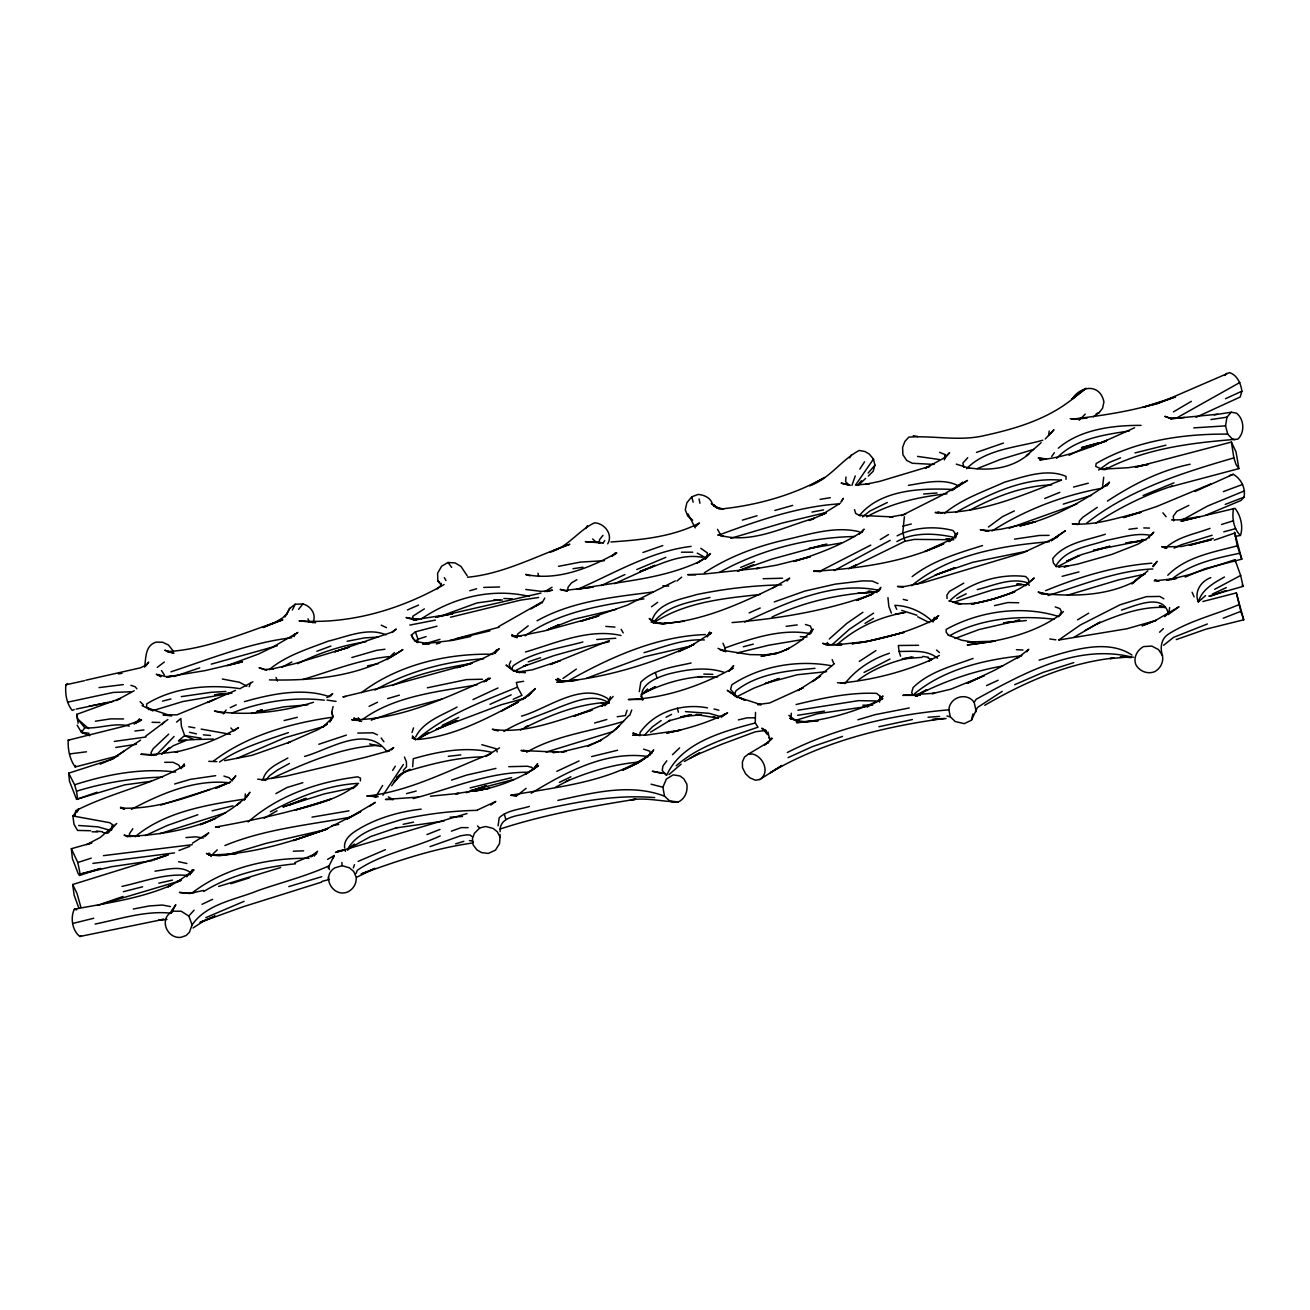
<?xml version="1.0" encoding="UTF-8"?>
<svg xmlns="http://www.w3.org/2000/svg" width="1310" height="1310" viewBox="0 0 1310 1310"><rect width="100%" height="100%" fill="white"/><g stroke="black" fill="none" stroke-linecap="round" stroke-linejoin="round"><path stroke-width="1.5" d="M639.28 691.631L640.819 682.166C653.805 669.181 673.88 666.872 691.123 662.991M437.032 626.164L415.401 631.813L411.34 635.072L412.83 638.461L417.71 642.408M725.052 651.25L725.085 647.942L722.94 643.21M1065.98 479.345L1066.078 476.431C1046.887 468.014 1024.06 476.758 1004.819 482.064C984.269 491.414 961.687 498.913 944.281 513.52M360.381 780.924L360.463 778.156L357.777 776.83C318.133 781.775 278.572 795.252 248.147 821.927M332.773 716.537L331.79 712.067L333.084 706.581M441.159 583.277L441.077 585.324L437.18 588.976M134.209 690.73L115.968 700.588L120.422 698.476L76.782 714.359L78.125 723.267M140.596 740.117L111.17 759.489L68.677 773.178L69.495 781.317L76.569 799.346L124.712 784.854L151.272 781.268M245.33 793.909L245.019 799.034C207.275 804.766 165.093 811.611 135.176 836.713M1231.4 442.059L1233.873 457.878L1236.034 464.526L1238.916 468.62L1236.018 451.868L1231.4 442.059L1135.328 467.228M499.994 836.959L499.552 843.591L495.508 850.108L488.286 853.449L481.54 852.597L476.873 849.862L473.123 844.852L472.435 838.564L474.417 833.307L479.771 827.936L485.748 826.495L493.068 828.428L497.227 831.654L499.994 836.959L499.994 834.437M172.838 653.395L173.018 650.775L168.433 644.995L162.604 642.227L156.185 642.129C144.87 645.453 146.18 657.947 144.542 667.183M498.078 825.824L499.208 817.751C507.117 810.268 519.366 809.531 529.404 806.42M500.125 831.752C498.897 815.246 520.299 816.228 531.139 812.134C571.537 802.965 613.064 794.057 654.673 797.61M1205.593 515.288L1241.061 500.453L1243.96 497.178C1245.957 488.27 1241.045 478.674 1233.218 474.285L1229.451 475.546M845.998 477.036L845.589 481.654L849.289 485.29L841.085 483.095L850.305 485.175M67.596 683.591L65.893 684.77C65.025 693.563 66.499 703.437 72.197 710.429L74.244 709.512M879.534 702.144L880.107 696.183L876.554 693.367C849.764 692.188 822.156 698.132 796.054 704.551M75.21 815.393L75.685 810.775C110.548 792.73 150.535 785.41 184.661 765.466L181.206 767.938L184.382 763.959L180.993 768.675L178.717 765.04L173.149 762.305L164.683 762.305M944.576 458.533L944.985 454.521L939.647 452.376M944.428 459.908L944.985 454.521M811.398 632.976L811.774 629.57L810.333 625.983L805.453 624.493M851.926 485.437L855.25 475.939M897.088 535.856C913.594 527.16 935.078 525.801 952.96 530.517L955.416 533.76L954.924 537.886L957.643 532.81L954.581 537.116L948.964 541.636L953.533 538.344L924.893 551.477L943.839 543.716C903.13 562.629 858.05 568.573 813.69 571.307L820.584 571.504L814.1 570.849M880.107 696.183L879.583 700.359L883.005 695.97L877.176 701.57M1048.639 435.591L1049.195 431.039M88.327 844.082L91.864 842.919L71.346 848.716L72.427 858.721L78.24 873.77L79.566 875.457L100.624 868.481L80.172 874.097L79.566 875.457M676.173 765.842C699.262 745.374 729.506 737.104 757.982 727.181L755.264 722.989L755.51 712.394M138.172 722.137L141.529 719.878L123.991 726.28L68.218 740.199C67.76 749.369 69.725 759.489 75.21 766.972L118.342 755.755M598.998 543.306L599.587 539.589L602.993 535.348M1234.757 439.734L1232.071 438.784L1227.748 434.134L1225.538 425.865L1226.979 417.169L1231.253 412.241L1236.444 413.158C1244.205 419.036 1245.09 432.578 1237.803 439.177C1192.264 442.714 1145.824 448.2 1104.739 469.766M950.028 539.72L914.364 539.392L904.915 541.276L902.819 532.433L904.375 516.762M666.626 775.356C681.724 742.344 722.678 731.619 755.264 722.989M567.394 591.006L568.163 587.011L571.553 582.852L576.891 579.724M1241.782 559.157L1237.262 545.828L1234.577 532.237L1241.782 559.157L1204.971 568.704L1185.19 577.071M223.486 713.917L226.073 709.987M328.089 867.908L334.197 855.496L327.582 859.376M1149.23 537.935L1149.787 535.217C1135.59 532.646 1120.771 537.755 1106.786 540.26C1089.511 546.139 1066.864 548.399 1056.351 565.085M1103.708 477.266L1102.381 488.204C1063.72 495.082 1025.108 509.737 992.03 531.008M1078.687 524.475L1079.456 520.872L1082.912 517.188L1097.272 507.347M417.251 642.604L417.972 639.215L415.401 631.813M111.497 830.196L112.676 824.76L109.712 822.696L72.885 815.966L73.999 824.268L77.552 830.425L90.619 830.72M75.21 766.972L75.538 765.515M946.901 716.013L950.34 716.832L955.187 721.515L964.242 723.644L971.48 720.205L972.904 713.934M412.666 766.776L413.256 758.736C438.441 751.465 465.41 746.258 491.397 752.251M112.676 824.76L111.792 828.329L107.895 832.98L116.721 823.466L100.149 837.516L86.558 844.655M1233.529 508.46C1231.842 517.499 1233.512 529.011 1240.455 535.43C1243.468 526.636 1240.668 515.649 1235.084 508.362L1180.949 521.265L1199.894 516.615L1179.36 519.857L1171.435 519.906M1198.355 602.06C1201.614 589.631 1214.043 582.819 1224.457 577.022M721.581 508.935C757.196 505.218 793.418 495.147 824.727 477.462L809.645 485.764C829.443 479.067 841.56 459.646 859.196 450.476L864.928 451.508L869.234 454.046L873.475 459.073L874.933 465.181L873.164 471.289L868.317 476.054M971.48 720.205L977.391 707.547L1002.215 691.369M1070.204 418.741L1077.377 418.987L1071.695 419.233C1106.77 415.057 1142.484 409.768 1175.528 396.865L1142.909 407.295L1157.811 403.627L1229.517 372.63C1237.295 375.118 1240.93 383.683 1241.88 391.182L1240.177 397.028L1195.997 417.3M609.084 700.965L610.362 696.74M262.982 779.581C265.897 768.151 278.67 763.435 287.856 757.999M412.011 732.536L413.502 727.918M627.064 710.298L625.361 715.571L617.207 716.734M1153.897 564.397L1153.16 566.64L1157.123 561.351L1152.931 566.28M191.424 872.968L192.521 869.693L186.74 876.734M312.812 622.676C316.987 614.849 310.847 605.924 302.872 603.959L295.209 604.237L289.657 608.413L284.958 616.977M153.876 859.819L168.269 854.808L72.705 884.512L74.13 895.139L78.895 908.288M950.34 716.832L948.849 709.807C949.685 697.1 966.518 691.745 974.181 702.307L976.196 711.707M353.34 867.94L354.502 864.633M932.998 622.053L934.685 617.337L932.835 620.989M244.266 800.246L247.443 795.154M192.111 924.811L189.377 932.327L186.118 935.537L180.813 937.371C166.01 938.828 158.363 917.131 173.46 911.171L181.239 911.236L188.804 916.067L192.111 924.811C207.062 903.392 235.653 899.806 258.283 890.472C281.666 882.367 305.852 876.259 328.466 866.074L329.432 869.578M376.363 795.661L382.635 785.46M249.178 686.718L250.603 682.903M629.684 715.473L631.747 709.987M333.133 858.279L334.197 855.496M170.627 913.414L171.905 910.237M347.248 849.895C357.401 830.786 381.652 826.037 400.614 819.814C425.717 814.001 451.492 810.825 477.249 810.366M791.322 713.23L790.913 718.928M607.742 543.797C613.309 534.447 604.5 523.132 594.429 522.854C578.431 530.435 567.836 547.203 549.791 552.296M734.222 695.086L735.974 690.812C757.999 673.389 787.867 670.638 814.984 668.362M355.96 873.59L357.319 870.315C381.963 853.269 413.19 848.487 440.225 835.911M673.667 802.359L670.049 801.245L664.514 796.169L662.909 787.228L666.364 779.057L673.209 774.849L679.988 775.962L683.771 778.746L686.784 783.986C688.077 790.929 685.032 798.936 678.334 801.933C662.451 801.785 646.469 797.266 630.372 799.919L635.858 799.231C590.188 806.518 544.108 814.607 500.125 829.017M77.159 812.118L78.551 808.892L72.885 815.966M510.818 660.977L509.197 664.596L510.507 667.953L513.798 671.08L506.053 665.054L509.934 667.936M294.029 636.529L295.307 633.696L292.998 636.169L297.845 632.452L272.087 647.533M415.614 737.072C423.408 721.204 442.534 715.211 457.043 707.072M511.49 669.394L513.225 665.742C533.514 651.578 559.419 648.434 582.868 641.982M811.774 629.57L809.465 634.367L813.15 629.144C803.62 639.444 791.895 648.188 778.533 652.773M286.841 614.21L289.657 608.413M292.343 610.051L295.209 604.237M879.076 590.843L880.844 587.355L876.275 592.513L880.418 588.861L870.904 594.806L856.576 600.455L872.869 593.938C827.969 610.607 779.646 618.582 732.061 622.577M496.539 649.94L494.754 653.477L499.175 648.646C487.042 658.553 471.551 662.745 457.01 667.756M841.462 501.714L843.263 498.291L841.118 501.632M707.154 636.922L709.758 632.059L707.122 636.267L711.51 632.861L690.239 646.403L678.514 651.659L693.989 644.34C650.742 664.105 604.385 678.334 556.816 682.232L577.432 680.201L563.775 681.085L555.784 679.513L559.026 680.414M1058.66 616.732L1061.444 611.541L1059.888 608.593L1055.238 606.923M171.201 913.168L175.802 904.653L171.381 911.285M332.151 717.651L329.743 721.974L332.412 717.814L322.931 727.001L327.254 724.021L318.297 729.474L287.676 742.966L290.525 741.82L252.028 755.33L224.616 760.651M541.931 603.124L544.78 598.081M855.446 485.191L873.475 459.073M189.23 874.507L194.011 869.856L177.57 881.876L181.419 879.599L167.909 886.87L171.806 884.921C141.038 898.513 107.191 902.999 74.359 909.206C70.2 917.491 72.214 930.771 79.91 936.486L163.701 919.292L158.854 920.128L166.976 919.423M382.978 795.186L403.382 764.483M849.617 457.878L851.402 454.816M394.425 652.593L387.007 659.585L402.923 649.563C363.852 676.091 315.464 680.987 269.467 679.89M859.606 515.321C880.451 489.842 921.126 487.893 951.944 489.465M392.689 770.346L395.293 766.203M949.275 601.29C968.024 582.803 999.661 573.059 1025.746 576.564L1028.481 579.429L1028.858 583.015M585.652 528.536L587.453 525.703M213.415 761.159C246.984 735.418 291.393 722.973 333.149 717.127L331.79 712.067M651.463 753.283L653.657 749.893C645.895 759.98 633.86 765.318 622.496 770.198L638.134 762.862L648.172 755.952M859.819 469.127L864.534 461.824M314.334 856.085L317.511 851.238L310.716 856.822L316.725 853.285L294.75 862.651M246.722 797.119L249.932 792.255L247.508 795.399M767.807 743.359L771.344 738.005M974.181 702.307L976.212 699.245C1022.979 673.586 1076.263 643.701 1131.251 656.932M132.818 828.739L129.33 833.93L130.198 836.582M603.042 543.093L604.794 540.539M1106.852 485.928L1109.472 482.096L1104.445 486.534L1108.653 483.292C1081.683 502.287 1052.192 518.58 1019.786 525.949L1035.719 521.658L1001.282 529.175L985.447 530.976L989.181 530.681L980.24 529.682L985.333 530.714M1056.826 537.755L1058.742 535.02L1051.242 540.801L1065.358 530.73L1054.746 538.066L1023.241 552.64L922.993 582.77L904.686 586.487L897.497 586.471L903.229 587.175M1026.958 651.807L1028.727 649.269L1017.215 658.406M861.947 532.155L864.06 529.175L859.311 533.776M1051.701 456.486L1054.353 452.736M391.674 785.787L397.831 777.338L394.212 782.152L403.938 771.77L396.881 777.059M129.215 726.133C114.379 722.105 99.413 729.031 84.806 727.787L81.433 732.356L89.686 735.696L88.736 733.191L81.433 732.356L77.143 725.15M666.79 760.815L662.925 766.006L662.238 770.46L666.053 775.143M844.868 683.624C856.019 669.328 872.231 658.799 889.424 653.264M232.705 779.876L235.8 775.749L231.624 780.301M486.125 681.347L488.548 678.138L483.849 681.806L490.415 678.203C446.432 697.346 400.663 719.976 351.735 719.73L360.217 720.811L358.187 717.945L359.873 720.631M145.426 666.397L148.669 662.107L146.507 664.907L140.465 667.822L85.789 680.217M653.199 622.741C666.495 605.433 690.042 602.01 710.004 597.442M1093.342 416.842L1099.27 412.503L1102.578 408.229L1103.937 401.941C1100.154 383.568 1080.865 385.173 1071.842 399.403L1085.908 388.399L1071.842 399.403M1151.49 535.053L1153.766 532.171L1147.462 538.263L1137.948 544.19L1112.01 554.359L1077.573 564.135L1063.982 566.739L1067.716 566.264L1058.267 566.657M298.565 609.379L302.872 603.959M136.027 723.464L139.613 718.977L134.177 724.086M911.694 585.668C949.259 554.49 1001.839 545.599 1049.425 541.734M156.005 755.313L174.066 736.466M712.476 504.481C711.15 497.931 704.141 494.82 698.05 494.443L691.729 496.85L686.882 502.729L685.277 509.786L687.684 516.025L692.679 520.185M644.274 735.319L652.265 726.968L661.124 720.566M1224.899 375.462L1226.749 373.268M330.677 696.019L332.691 693.645L326.894 697.608M729.048 671.048L733.698 665.627L729.081 670.818L733.125 668.116C701.178 685.769 665.005 698.459 628.309 699.524L643.243 699.376M1080.488 392.82L1082.699 390.249M868.153 473.025L874.933 465.181M857.477 485.355L861.489 480.721M628.947 715.506L615.389 729.768L619.368 725.822L607.234 736.138L598.588 741.427M945.099 457.91L949.619 452.703L943.789 458.173L925.466 468.047L929.805 466.327L879.747 481.359L865.566 484.307L869.169 483.849L856.494 484.978M966.567 468.718C986.053 448.773 1017.133 447.594 1042.793 440.225M403.218 770.493L406.526 766.727L406.395 761.749L404.446 757.065M613.113 696.429L604.876 705.697L609.33 701.079L601.486 706.205L609.15 702.553L574.058 716.177L592.104 710.069C559.959 719.272 526.211 734.484 492.331 729.277L498.16 730.947M161.982 724.512L164.618 721.548M527.881 696.314L531.287 692.499M787.097 580.985L789.668 578.103L772.867 587.83M188.804 916.067L194.076 910.172M265.259 780.547L269.844 775.487L277.753 769.854L289.477 763.452M832.358 644.471L849.502 629.193L873.573 613.129M967.746 457.714L962.866 463.069L963.849 467.359M1050.162 433.905L1053.96 429.762L1045.216 438.981M1059.855 615.438L1063.425 611.541M1131.922 583.9L1147.871 570.816M1132.282 583.523L1136.179 579.413L1144.367 574.189M362.297 719.665C394.637 695.823 438.097 691.647 476.889 684.884M529.207 695.004L535.348 688.569L522.215 699.589L526.62 696.609L501.435 711.002L518.17 702.144C486.403 718.6 453.62 736.662 417.235 739.511M391.395 749.942L393.704 747.584L386.761 751.629L389.61 750.646L365.162 757.393L285.891 776.191L261.541 779.794M517.073 795.497L526.129 788.342M914.626 693.678C943.855 669.459 984.285 659.634 1021.472 655.851M1079.145 420.232L1085.253 414.091M1098.631 470.028L1109.292 462.463L1120.574 457.845M287.218 613.342L282.665 617.894L275.427 622.168L262.999 627.49L282.845 619.81C245.248 632.419 207.095 649.252 167.32 651.627L174.001 653.215L164.765 650.251L170.955 652.298M642.62 693.841L647.5 689.011M1056.646 458.287C1075.33 438.654 1103.953 434.838 1129.417 430.908M1164.754 616.666L1169.011 612.458L1169.617 607.611M615.291 552.918L611.819 556.308L616.813 552.918C589.434 568.032 557.421 581.247 525.67 574.451L530.026 575.761M1163.608 645.273L1173.58 637.364L1207.361 623.986M829.23 639.018L846.981 623.265L862.946 612.261M834.404 663.695L812.56 681.577L820.551 675.96L797.937 690.517L803.292 687.652L769.559 703.011L757.589 704.534L761.241 704.731M668.984 774.57L681.102 764.172M417.743 738.856C446.399 714.474 483.046 701.374 517.45 687.144L516.353 682.477L523.623 681.282M695.872 526.44L699.491 522.985C672.489 537.034 640.967 539.917 610.968 541.963M672.472 754.707L679.628 747.879M212.99 853.923L217.247 849.862M858.197 485.437L865.615 478.412M1159.563 632.222L1163.444 628.571M204.638 836.73L208.749 832.882L192.423 843.214M934.308 619.63L938.746 615.569L930.624 621.595L937.223 618.189C910.646 631.567 881.417 639.886 851.909 643.734L864.944 641.998L904.146 632.337L868.399 641.261L838.302 644.651L842.035 644.536L825.627 644.782M962.621 482.178L951.699 490.546L967.5 480.426L942.283 495.065L901.493 515.632M988.428 527.029L1002.445 516.68L1014.366 510.916M168.646 734.173L153.09 748.812L151.027 752.611L151.698 755.428M724.626 714.065L721.712 716.701L727.59 712.853C708.464 722.53 687.635 728.868 666.659 733.043L680.758 730.128L646.698 735.074L632.73 735.139L639.329 735.303L632.861 733.06L640.017 735.696L639.984 732.667C654.803 711.461 682.641 703.061 707.498 707.875M1025.403 585.832L1034.196 577.972C1017.264 593.97 993.586 599.44 971.496 604.237L993.946 598.834L1014.824 591.858C995.747 598.392 975.655 606.202 955.105 603.157L960.918 604.09L949.079 600.717M392.492 632.386L396.226 629.078L391.264 632.402L334.77 651.774L349.311 647.091L294.013 663.892L269.205 669.639C286.088 655.491 308.046 648.908 328.335 641.114C346.675 636.824 367.455 627.064 385.975 634.793M1058.333 448.2C1080.406 429.205 1113.156 425.259 1141.043 425.373M1058.857 639.902L1080.308 625.017L1119.985 604.811L1146.348 596.656L1159.808 596.427L1163.87 598.817M361.429 692.663C397.994 664.71 447.545 653.068 492.986 654.296M1041.139 442.682L1026.32 455.847L1028.89 453.899C1011.926 468.833 988.69 471.24 967.14 467.572M347.854 849.961L354.502 844.131L349.835 847.701M718.093 535.348C756.64 521.053 797.856 506.495 839.284 503.859M1167.767 575.254C1186.156 556.684 1213.076 552.296 1237.262 545.828M1198.797 601.503L1205.56 595.624M192.079 892.994C224.763 867.629 268.337 857.739 309.029 858.312M698.426 562.334L710.462 553.622L705.32 559.173L707.334 555.702L707.367 552.885L700.801 548.317M562.956 678.482L576.351 669.082M759.816 779.499C770.509 772.687 763.206 756.394 752.513 754.036L748.272 754.216L744.506 757.049L742.41 761.896L742.508 767.709L745.603 773.801L749.877 777.829L755.493 780.252L759.816 779.499L781.939 765.482L770.46 772.622C823.089 741.525 884.25 726.624 944.379 718.437M352.979 788.554L357.63 784.592M161.801 754.249L169.841 747.519L162.489 753.397M836.615 645.028C855.643 627.85 880.042 616.502 905.292 612.556M176.555 722.121L180.862 718.502L181.37 726.28L184.677 735.565L193.716 739.577L213.546 739.053M165.158 751.481L173.378 745.685L186.364 740.33L178.553 740.723L184.677 735.565L201.003 738.152M526.653 752.235C555.817 735.139 591.334 731.438 623.495 721.401M772.474 738.332L764.582 744.948L768.266 742.213L748.272 754.216M243.136 799.771L236.832 805.06L240.418 802.26C228.202 811.725 214.774 819.798 200.07 824.71L215.462 818.341C187.641 830.475 156.889 835.24 126.693 836.435L139.335 836.189M1166.391 547.236C1178.542 536.576 1195.293 533.94 1210.031 528.372M676.91 581.034L681.626 577.153M862.635 516.893L869.676 511.146L887.312 502.5M912.153 576.629C932.474 560.647 958.167 553.148 982.533 545.566M131.426 809.367C160.819 793.663 195.255 778.942 229.217 782.791M859.606 533.76L862.553 531.418C841.478 545.173 817.669 554.195 793.696 561.466L810.35 556.734L776.371 565.2L756.509 568.573L758.916 568.212L704.403 574.009L687.701 574.664L695.692 574.861M1086.629 523.181C1129.4 489.4 1182.324 472.91 1233.873 457.878M162.604 753.332L165.813 750.859L162.784 753.184M1171.238 579.642C1190.413 563.578 1215.631 558.338 1239.44 553.295M567.23 681.462C609.297 657.685 656.49 636.201 705.402 634.564M145.574 736.269L167.86 719.517M157.249 667.396L164.339 662.008M503.875 731.455C521.2 720.729 541.292 715.194 559.894 706.991C574.861 701.489 594.331 692.826 609.052 703.061M356.123 785.099C338.504 799.067 315.939 804.471 294.685 810.251L331.135 799.018C293.587 811.741 254.517 820.076 215.495 827.068L219.327 827.314M650.546 732.143L670.098 720.303L668.608 720.926L691.074 714.769M949.783 635.596C980.879 618.304 1019.426 615.094 1054.386 619.27M219.523 762.06C240.221 747.732 264.898 740.821 288.413 732.585M859.262 661.419L875.931 650.595M1074.92 396.963C1049.31 418.709 1016.527 428.567 984.285 435.591C959.428 441.519 933.44 435.395 908.845 437.114L904.817 441.503L902.59 447.512L902.934 454.783L906.733 460.465L912.317 463.265L934.177 464.428M490.808 805.093L495.769 801.442L477.331 810.071M651.872 753.07C611.262 782.168 558.928 786.622 510.949 795.236L516.402 795.825L510.949 795.236M651.512 606.759L657.718 602.305M1168.029 614.668L1179 606.776L1155.207 620.645L1142.123 625.787L1155.993 620.416L1126.911 628.767L1058.857 640M234.294 730.636L238.551 727.59C218.999 739.118 197.466 747.257 175.327 752.153L178.095 751.465L151.338 754.691L140.858 754.249L154.826 755.182M525.13 635.825C559.714 611.459 602.977 604.761 643.947 598.883M1173.433 411.864L1191.363 401.335M857.837 680.43C873.95 668.067 893.404 661.091 913.135 657.03M100.182 764.172L112.971 758.719L118.489 754.986M112.971 758.719L124.63 750.843M840.447 503.073L820.535 515.452L826.184 512.947L809.089 520.496L814.411 518.236C783.576 526.817 750.564 545.042 718.076 534.676L723.349 536.543L718.895 534.562M369.305 806.42L375.331 802.375L347.183 818.963L360.79 811.578L323.979 830.212L293.44 840.562L327.827 828.46C289.985 842.494 249.244 855.07 208.65 854.857L219.327 855.741L236.913 853.367L222.438 855.201L212.285 855.184L206.423 853.432L209.322 854.922M498.488 626.671L542.143 601.863M1177.641 417.415L1239.833 382.52M419.053 738.905L428.419 732.749M528.192 625.82L517.63 634.073L517.041 637.774L511.686 634.892L516.746 637.037L511.981 636.218L521.167 636.07M704.322 572.863C728.327 556.914 755.559 546.827 783.527 540.228C808.008 534.84 834.061 525.67 859.131 531.696M193.012 927.971L203.165 921.405L215.167 916.034L200.266 922.191M264.194 818.259L267.486 816.163M1182.324 519.955L1207.705 505.971L1244.5 490.873M1095.619 523.361C1119.395 507.543 1145.218 494.918 1172.335 485.994M421.034 619.106C452.801 597.507 491.545 587.584 529.404 596.459M1103.511 469.7L1106.852 467.588M820.207 571.062L870.773 545.124M252.83 681.839L240.745 688.208M696.789 563.333L704.927 558.371M499.519 747.879L485.535 756.492L490.693 753.758C450.329 769.461 410.194 791.42 366.751 796.054L378.23 796.726M531.238 793.205C566.084 772.065 606.546 750.221 648.417 756.607M1210.833 577.612C1201.09 581.182 1194.13 591.416 1198.142 601.699M544.731 591.678L552.05 587.191M350.147 847.848L370.566 836.582L397.241 827.494M1059.168 615.471C1032.182 634.351 999.432 641.343 967.222 644.929L993.291 641.442M880.254 539.589L888.508 534.578M1107.409 501.091C1132.839 484.438 1160.136 470.437 1190.135 464.231M1074.151 637.135L1100.023 622.184L1085.188 630.438M578.267 589.025C614.734 573.01 651.021 551.166 691.058 546.401M203.738 891.488C231.297 874.523 263.654 867.024 295.552 863.781M890.227 540.326L834.224 570.554M864.993 623.396L873.541 618.271M896.924 541.57C913.447 531.942 935.225 533.252 953.353 537.198M864.06 672.423L889.998 659.012M1077.54 619.827L1088.676 613.195M955.694 512.456C988.035 494.787 1023.421 476.643 1061.395 480.213M535.593 606.219L540.49 603.32L530.91 608.937M916.967 584.178L936.797 574.566L954.941 567.721L935.062 575.155L972.528 562.35L1027.155 551.101M467.179 575.745L460.989 566.46L455.176 562.94L448.02 562.481L441.65 566.198L437.606 573.223L437.818 580.854L441.404 585.275M724.135 672.358C706.319 666.413 687.095 669.426 669.279 673.798C657.784 677.041 637.675 684.409 642.457 699.917M356.893 877.143L374.938 868.366L361.363 873.885M1214.697 589.287L1240.652 575.467L1234.986 559.697L1188.334 574.91L1166.604 580.248L1176.642 578.381L1154.192 580.936M268.566 815.672L277.049 810.792M866.712 516.844C891.095 503.024 919.325 496.752 946.966 493.805M1058.333 566.313L1079.342 555.391L1066.569 561.253L1082.027 554.474L1109.93 546.27L1093.441 550.364L1142.254 540.637M444.09 584.555C400.696 609.477 349.23 624.657 299.057 620.776L315.612 622.758M719.91 572.159C760.75 549.496 808.024 537.591 854.595 536.494M1021.833 655.213L995.223 669.918L967.271 683.312L984.399 675.551L951.044 689.125L932.294 693.629L934.554 693.236L902.868 695.348L920.177 695.299M675.272 580.919L627.228 605.171L580.592 621.349L598.785 615.929L544.862 630.798L516.173 636.66M643.439 693.481L655.36 686.702L641.278 694.251M399.157 775.438L410.112 769.33L403.988 772.065C429.336 764.5 455.34 757.458 481.949 756.902M656.31 621.055C687.439 601.896 724.61 598.261 760.127 594.511M1069.025 455.274L1085.908 447.07L1106.295 441.241M684.36 761.47L699.556 753.07L694.103 755.919L721.106 744.506L755.248 731.799L765.941 730.39M689.666 758.523L699.556 753.07M275.853 793.631L287.037 787.49L302.856 782.676M374.988 690.075C408.098 671.522 445.744 661.059 483.587 658.832M358.089 861.407L385.435 849.682M736.4 696.936L753.84 688.159L779.139 678.482L765.286 683.46L797.151 674.765L826.561 671.637M984.743 705.271C1024.715 682.133 1067.666 663.057 1114.024 657.98L1110.209 658.586L1126.977 657.145M867.466 706.86L882.825 698.558C855.954 711.821 826.446 720.32 796.545 722.629L818.029 720.86L804.127 721.597L795.481 720.566L801.032 722.006L789.766 718.224L795.137 720.173L788.849 715.358M281.666 667.412L291.852 661.976M787.31 752.497C837.123 727.246 893.584 714.67 948.849 709.807M916.722 695.135L926.825 689.731L915.624 695.954C942.889 681.724 972.331 671.359 1002.641 666.004M555.456 787.277L569.097 780.072M270.351 811.791C297.648 797.233 327.353 784.919 358.547 783.364M939.352 655.475L928.446 661.124L931.377 659.732C902.59 672.292 871.805 680.136 840.545 683.067L845.687 683.149L837.45 682.756M515.976 670.376L527.373 664.497L523.574 666.413L553.786 655.671L586.553 646.501L609.117 641.802M666.02 717.258L671.604 714.376M848.749 568.835L904.915 541.276M556.816 771.344L579.085 760.946M424.358 608.872L412.748 616.257L412.961 619.122L415.778 620.285M297.714 663.662C319.083 652.855 342.156 645.322 365.85 641.818M548.644 629.34L559.337 624.559L547.187 630.012M1045.675 590.646C1079.244 576.826 1115.58 565.904 1151.867 563.202M641.278 694.464C660.125 684.459 681.118 678.04 702.438 676.582M1188.825 505.382L1176.838 511.342L1173.285 516.189L1173.662 520.872M511.178 694.873L489.989 704.322M744.751 622.086C785.558 603.222 832.898 580.723 878.502 590.253M969.809 510.163C995.223 496.801 1022.602 485.83 1051.668 484.897M548.841 629.193L573.813 619.286L616.339 609.297M145.295 835.6L167.221 825.496L197.875 814.738M785.41 650.169L789.193 648.303L779.827 652.282L761.077 656.326L776.814 653.428L764.942 654.869L749.762 654.607L720.173 649.891L725.92 651.61L717.995 648.352M963.783 583.163L949.341 591.465L946.868 595.198L947.064 598.49M956.808 598.424L966.223 593.79M537.067 620.776C572.486 601.012 613.424 597.131 652.904 592.022M371.319 720.222L376.576 717.651M849.928 568.065L856.855 564.659L849.994 568.016M236.586 758.539L284.745 737.808L324.356 726.329M275.051 646.01L258.479 654.05L226.957 665.693L242.497 661.812L205.015 670.622L166.763 676.942L175.213 676.058L165.977 676.599L156.283 674.273L160.934 676.73L159.067 674.994M271.547 778.517C305.394 763.19 340.485 747.322 378.131 745.341M369.109 706.319L377.542 702.242M559.321 782.414L570.931 776.781M601.225 585.537L624.985 574.517M442.174 725.363L458.713 717.422M205.768 917.671L244.119 901.329M1174.137 548.153L1181.08 544.829L1212.127 535.25M788.096 757.622L812.675 746.52L842.494 736.417M520.414 729.997C546.401 716.685 573.796 705.042 603.239 702.684L601.093 702.766L606.481 703.044M423.408 735.647L457.092 720.418L436.345 729.261L501.059 704.796L525.228 698.132M777.043 585.816C741.427 603.206 704.633 620.285 664.563 623.527L668.395 623.085L657.391 623.282L663.974 623.937L651.119 622.119L657.489 623.052L649.203 618.533L652.478 621.906M472.975 699.589L497.98 687.979M202.018 904.293L212.629 899.315M700.49 561.057C661.845 579.626 618.042 581.493 576.498 589.336L593.119 587.044L565.265 590.401L560.123 589.402L566.788 591.252M1212.405 594.069L1226.324 587.584M230.265 707.629L236.258 704.846M614.554 583.654L654.967 565.363L639.853 571.635C659.847 564.839 680.545 553.098 702.275 557.34M1134.607 427.731C1104.183 441.519 1073.349 456.584 1039.632 459.859L1046.461 458.893L1038.126 458.042L1044.299 458.893M587.846 746.389L601.568 740.052L588.043 745.554L561.679 751.907L564.659 751.596M1014.66 684.704L1043.12 672.374L1073.725 662.631M977.047 468.685L1000.218 459.515L1033.656 449.412M1233.218 474.285L1195.129 491.43M986.561 685.605L998.105 680.283M1225.538 398.698L1241.88 391.182M392.214 685.507C416.76 674.011 443.353 668.067 469.979 663.712M215.937 698.721L207.635 702.471L235.522 690.386M513.16 699.278L521.969 695.348L517.45 687.144M1096.535 624.117C1118.101 615.012 1141.256 606.252 1165.032 607.463L1159.497 605.793L1165.032 607.463M217.231 787.637L225.271 784.084M749.124 612.9L760.226 608.004M407.394 609.952L418.545 605.089M955.023 638.494L978.979 629.553L1019.72 620.187M213.546 699.802L176.997 714.834L163.013 714.867L171.594 715.997L147.539 707.99M1143.139 495.508L1174.006 482.833M1210.653 484.012L1156.746 506.511L1123.456 517.532L1141.157 512.243C1118.543 517.254 1095.7 525.899 1072.251 523.787L1077.573 524.524M1096.208 413.829L1099.27 412.503M232.099 712.951C261.165 701.685 293.26 696.511 324.307 700.195M609.363 640.541L550.167 664.514L560.369 660.6L532.351 669.819L516.467 672.177L525.392 672.57L514.191 670.736L519.595 672.669M1009.208 528.192L1076.918 503.99M153.548 710.429L182.892 701.521L229.037 693.547M444.565 614.75L476.987 602.944L500.011 599.702L493.87 600.029L502.45 599.98M1061.493 480.131C1021.112 495.786 979.274 514.191 935.127 512.505L938.566 512.931M772.081 617.026C803.832 601.749 838.662 594.183 873.704 591.989L866.041 592.513M665.857 557.323L636.824 569.523M521.511 716.128C547.629 708.759 581.329 681.527 607.856 698.656L609.281 702.471M215.626 788.342L230.691 782.005C195.288 794.581 158.707 809.989 120.487 808.041L124.728 808.859L120.536 807.255L123.73 809.056M639.853 571.635L645.06 569.49M224.911 845.523C264.669 829.099 308.046 825.038 350.032 817.227M565.756 781.628C589.14 771.606 613.833 764.107 639.28 762.06M740.576 567.459L754.544 561.712M725.085 647.942C751.58 638.461 781.12 628.489 809.269 633.45M1176.265 639.591L1205.708 629.242L1243.747 619.794L1236.362 592.906L1202.858 601.503M976.474 452.392L1003.526 443.042M1133.821 581.918C1105.394 596.214 1072.956 596.525 1041.99 593.577L1047.427 594.167L1038.142 592.022L1041.483 593.938M1044.725 498.504L1059.839 492.347M737.596 571.176L753.61 564.675M586.52 678.252L644.569 656.719L689.355 646.37M289.133 805.175L306.18 798.38L282.96 806.976L324.241 793.893L352.488 787.981M159.886 833.668L225.615 812.806M200.168 922.256L243.202 906.733L321.654 882.105M426.945 834.568L439.964 829.426M304.542 756.427C328.515 749.877 366.145 724.397 386.188 750.663M1090.755 446.694L1106.786 440.389L1104.232 441.388M795.727 720.353L817.178 713.819L868.203 706.336M170.955 671.817C210.501 658.766 250.292 642.604 291.688 637.757M737.563 571.209L771.77 559.141L825.185 544.534M642.915 552.492L662.794 545.566M774.259 601.929L804.782 591.088L835.256 584.129L862.831 580.87L872.247 581.05L877.995 583.539M1223.245 618.189L1240.799 611.377L1236.362 592.906M79.91 936.486L81.466 935.88M1225.227 504.399L1243.96 497.178M179.011 850.485L189.803 846.342M553.098 550.675L569.85 544.256C536.15 556.013 503.613 573.862 467.555 577.235M1048.033 595.51C1082.273 585.062 1116.873 570.472 1152.833 568.966M953.09 602.404L993.111 589.713L1021.653 584.473L1016.789 584.096L1025.845 584.899M1039.059 660.174C1066.766 651.954 1105.64 637.266 1131.938 655.066M361.347 873.934C397.274 860.883 433.97 848.487 471.927 843.083M318.838 744.26L346.348 735.123M546.139 752.104L613.784 731.324M229.283 854.382L266.11 843.345L326.468 829.459M1223.327 491.627L1242.551 484.454M1238.916 604.63C1215.418 614.767 1189.66 620.498 1167.98 634.4C1161.004 639.133 1159.972 648.106 1162.461 655.59A15.294 14.918 -12.1 0 1 1154.487 671.752C1147.56 674.47 1139.536 671.293 1135.95 664.858C1132.986 657.718 1137.162 650.087 1143.581 646.583L1151.801 646.076L1158.498 649.58L1162.461 655.59M316.856 651.267L330.988 646.026M525.474 651.987C555.964 643.014 588.992 628.178 621.022 635.497M1210.227 596.361L1225.718 590.597M374.676 718.781L401.679 709.774L441.617 699.147M160.753 805.077L210.173 789.373M153.892 859.786L166.517 855.233M451.426 831.146L461.3 827.592L468.128 827.658M1067.061 595.329L1118.642 579.855L1145.169 574.058M466.245 792.746L469.717 791.502M97.431 905.423L178.029 881.433M102.344 903.687L123.058 896.466M174.361 676.5L199.693 667.854M76.569 799.346L97.153 792.206M1214.239 540.146L1234.397 533.186M471.567 790.863L486.387 785.771L470.241 790.847L513.913 779.417M730.751 538.344L782.398 523.017L825.857 512.603M528.176 661.877L540.555 657.735M973.084 658.422C952.403 666.037 929.183 671.686 913.086 687.603L911.694 692.433L912.857 695.135M451.573 780.089L466.557 775.111L495.917 768.413M1121.475 610.1C1135.099 605.842 1164.181 592.169 1168.471 614.39M430.04 846.62L460.301 835.895L466.638 834.83L470.175 835.076L471.977 836.566M302.938 679.464C331.283 671.064 359.415 659.519 388.955 656.637M280.618 867.547L218.639 886.444M426.094 636.594L417.972 639.215L415.073 641.442L411.34 635.072M151.944 860.736L111.579 866.696L80.172 874.097L77.814 862.504L91.274 858.148M256.662 711.592L262.295 709.807L256.711 711.543M230.756 883.759L249.637 877.782M644.045 652.675C663.646 647.042 683.574 638.641 704.322 639.951M1221.608 524.458L1233.496 520.741M244.348 701.652C271.301 694.071 302.643 687.39 329.563 696.756M1063.229 504.121L1091.525 495.36M321.752 876.717L288.773 886.592M455.618 843.853L463.871 841.315M211.254 664.137L277.261 645.764M467.015 813.543L335.475 852.433L345.267 849.879L337.62 850.976M351.85 657.522L376.527 650.366L384.976 649.252M742.426 520.135L757.082 515.731M458.877 667.199L472.042 663.22L395.08 684.36L342.876 696.904L345.922 696.478M737.088 652.969L768.937 645.175L802.915 639.493M977.211 589.598C993.144 585.685 1010.256 577.514 1026.729 582.524L1029.332 585.357M313.499 702.291C281.699 712.018 247.492 716.226 214.496 711.101L224.043 713.262M68.677 773.178L74.605 784.772C106.88 774.439 141.775 767.66 175.605 772.081M342.156 865.681L334.885 867.842C320.508 876.488 333.313 898.169 347.87 891.864A15.081 14.705 -9.1 0 0 356.173 877.176L353.782 871.527L349.377 867.81L342.156 865.681L341.877 862.504M174.639 783.986L190.31 779.368L215.675 775.667M857.837 719.779L875.227 714.638L909.222 707.973M425.439 643.619L439.947 639.346M387.613 698.623L399.37 695.168M1213.256 538.426L1189.431 545.32L1210.997 539.884M413.223 798.576C450.951 788.702 488.008 772.163 527.553 772.245M469.75 590.745L476.643 588.763M1240.652 575.467L1243.075 586.372L1208.819 596.132M594.593 723.005L606.825 719.501M591.58 756.591L617.616 750.237M77.585 799.067L76.52 791.207C104.341 782.659 133.44 777.862 162.538 777.108M1170.731 486.714L1238.916 468.62M774.832 510.458L792.714 505.382M470.126 787.867L511.686 777.632M1098.501 442.976L1081.52 447.66L1098.713 442.927M456.273 638.559L499.11 627.195M1223.802 531.844L1235.608 528.634M436.328 643.947L439.964 642.948M1135 452.916L1165.933 445.187M1105.296 534.251C1087.447 540.146 1064.703 542.897 1052.716 558.617L1053.322 562.874L1056.351 566.788M406.477 793.614L416.203 791.043M1062.115 576.334L1078.981 571.897M322.194 881.335L329.039 879.55M162.456 701.145L170.939 698.95M449.854 640.377L489.924 630.863M1073.529 487.058L1088.283 483.193M743.261 646.763L753.316 644.143M546.958 591.612L552.492 590.171L542.029 591.35M121.977 886.395C143.445 881.712 165.158 873.148 187.428 875.473M251.258 713.442L284.172 706.794L307.768 704.862M902.787 526.161L911.301 524M123.336 891.701L142.643 886.788M826.823 544.076L809.285 548.481L841.397 542.946M212.105 810.841L232.983 805.846M72.836 923.452L93.714 918.261M67.678 702.176L113.282 692.433L131.442 691.729M284.123 720.549L297.305 717.323M1211.013 539.818L1181.587 546.466L1162.035 546.941L1166.67 548.219L1161.921 546.696M95.106 924.058C119.587 919.129 144.64 910.696 169.792 913.07M427.387 687.783L466.638 679.579L482.44 679.235M738.365 719.91L747.175 717.831L754.789 717.814M994.536 605.613L1007.963 602.534L1018.721 602.764M878.879 726.722L912.399 719.55M158.821 883.153L172.445 880.124M905.603 514.273L889.654 517.123L892.912 517.024M65.893 684.77L84.413 680.709M558.469 566.346L580.559 562.072L604.516 560.68M1137.014 466.835L1148.068 464.428L1128.336 467.703L1102.496 469.144M76.144 709.087L113.364 701.358M470.83 636.447L452.638 640.361L422.622 643.963L429.5 643.783L416.023 641.572M189.623 893.42L179.552 892.454L189.623 893.42L203.82 890.407M367.439 665.889L378.262 663.613M403.185 824.301L413.534 822.123M691.434 714.638L680.578 716.93L701.407 714.67L696.2 714.507L716.488 717.913M557.847 800.394C592.66 793.041 629.75 782.938 664.514 796.169M409.85 625.067L435.378 620.105M450.509 617.223L520.643 600.111L538.574 597.507M797.921 710.233L858.558 700.637L875.981 700.965M89.145 706.172L107.731 702.471M824.53 711.084L797.577 715.325M1235.232 536.445L1240.455 535.43M395.473 828.002L444.09 821.026M347.101 641.294L364.377 637.921L377.853 637.102M908.452 485.355C924.582 482.735 943.888 477.806 958.854 486.092M911.4 657.08L902.05 658.881L922.06 657.342M133.243 909.042L149.242 905.963L162.358 905.03L170.415 906.585M311.993 817.145L348.951 810.841M811.987 512.046L823.548 509.917M1011.451 621.546L1003.706 622.938L1026.303 620.531M1015.315 620.858L1019.196 620.17M95.368 721.204L110.728 718.862L123.566 718.944M114.248 741.427L145.918 737.006M331.627 825.677L338.733 824.465M1014.513 539.147L1039.583 535.446L1049.081 535.364M181.288 696.625L211.139 692.302L225.877 691.467M820.109 499.388L830.278 497.685M99.02 687.603L123.287 684.59M154.94 871.15C166.239 869.791 179.716 865.271 190.016 872.149L190.228 874.867M540.997 593.053L435.641 617.207L452.654 613.8L414.026 619.859L418.938 619.384L406.034 617.534L415.319 620.301M136.387 744.276L115.771 747.437M421.149 809.154C400.205 811.594 379.589 817.325 361.134 827.674C353.765 832.014 343.253 837.991 344.645 848.061M1214.043 414.844L1231.253 412.241M118.408 673.88L121.977 673.34M895.303 614.062L903.278 612.867M1210.931 419.56L1226.979 417.169M572.994 568.704L582.966 567.246M1141.976 540.637L1125.798 542.995L1139.716 541.161M92.895 863.388L174.541 852.908M103.441 855.643L192.226 844.704M176.686 881.45L180.502 880.909M786.164 626.344L797.217 624.903M1128.958 529.306L1137.244 528.241M235.8 853.514L236.913 853.367M69.545 753.938L86.444 751.793M134.897 731.029L144.002 729.899M664.563 623.527L683.918 621.251M448.298 756.328L460.825 754.887M596.738 639.509L615.798 638.265M942.087 718.535L932.54 719.567L946.098 718.551M228.497 693.334L214.644 694.791L231.919 693.187M1184.698 417.448L1170.616 418.791L1217.694 414.238M186.577 893.256L194.388 892.519M357.761 733.076L372.941 732.814L377.476 734.844M430.482 796.202L458.631 793.418L455.733 793.745L489.416 788.227L474.056 791.207C497.047 787.621 519.497 779.286 538.492 765.695L525.261 774.488L533.743 768.757L537.64 763.795L533.088 769.658L531.958 767.414L527.406 766.235L508.771 766.678M1193.77 427.879L1225.538 425.865M566.149 751.432L552.951 752.529L558.24 752.12L520.971 750.483L524.426 751.138M1082.453 418.414L1087.022 418.037L1071.695 419.233M763.173 578.709L782.545 578.234M418.398 797.102L385.5 799.444L393.197 799.542M483.75 587.42L499.618 586.978M923.632 494.017L937.027 492.986M928.02 717.274L939.597 716.39M185.938 837.581L195.698 836.828L203.279 838.023M178.553 740.723L193.716 739.577M862.127 592.808L858.214 593.086L874.425 592.366M995.289 641.163L967.599 642.015L975.655 642.604L961.491 640.148L948.063 634.973M450.05 817.211L462.479 816.474M273.184 669.033L264.473 669.492L259.069 667.707L266.716 670.327M918.556 645.29L898.349 645.502L899.102 651.447C911.711 651.529 927.316 649.482 937.452 658.209M681.429 552.198L692.744 552.181M700.997 676.631L698.083 676.73L717.618 676.942M293.293 851.189L303.609 850.845M842.035 644.536L830.229 644.716L822.598 643.374L828.853 645.159L827.167 642.457M862.881 705.206L872.624 705.108M781.644 584.882C753.021 585.423 724.414 588.796 696.396 594.625C680.905 599.423 658.308 602.42 652.2 619.761L653.575 623.036M1227.748 434.134C1182.93 433.692 1135.017 440.75 1096.126 463.543L1095.749 466.393L1102.43 469.537M892.306 516.893L859.426 515.354M1141.403 539.622L1146.299 539.687M152.075 722.301L159.935 722.465M78.633 825.496L98.086 826.872L108.976 830.016M92.06 831.784L97.89 831.932M1143.761 527.93L1149.476 528.094M1168.569 418.021L1176.233 418.267M703.781 674.077L712.837 674.339M1133.527 657.194L1120.361 656.768L1131.218 657.636M598.736 542.127L585.308 541.652L600.946 542.929M208.781 761.323L216.821 761.634M503.908 598.474L512.161 598.834M800.246 636.66L807.025 636.955M685.474 711.625L709.07 713.311L721.597 716.914M1016.413 649.694L1022.995 650.006M910.696 694.709L920.21 695.201M662.893 585.717L668.706 586.078M525.768 589.467L541.325 591.367M605.793 626.393L614.98 627.097M203.328 734.828L210.517 735.483M876.357 592.136L868.465 591.301L874.343 591.923M257.693 779.172L265.733 780.023M671.146 801.147L678.334 801.933M96.432 831.064L102.557 831.768M917.54 456.404L939.597 459.548M369.567 743.933L381.144 746.553M222.356 679.022L239.501 682.281L246.837 686.162M1049.801 638.969L1055.893 639.82M949.799 539.245L946.049 538.705L953.762 539.867M201.167 729.097L230.429 734.337M327.025 700.08L336.048 701.407M922.813 656.408L928.397 657.26M469.389 840.562L472.222 841.036L473.221 842.526M602.993 542.929L595.559 541.636L592.66 539M188.755 726.772L194.879 727.836M665.66 773.588L652.314 771.23L661.55 773.391M103.146 832.587L106.896 833.258M1056.204 566.198L1059.905 566.87M723.66 509.017L716.685 507.658L719.894 508.738M481.818 744.686L496.064 748.747L497.178 751.956M913.267 435.673L917.917 436.59M240.287 688.716C209.322 683.82 173.526 687.292 146.671 703.945L146.638 706.63L148.881 709.758M969.646 468.325L956.333 464.133M178.602 861.702L186.904 863.503M760.75 704.583L740.199 697.968M189.573 732.29L196.451 733.878M903.245 599.374L907.437 600.373M713.999 708.988L718.879 710.2M128.97 836.353L124.073 835.109L127.348 836.5M928.184 658.226L931.754 659.143M651.103 784.199L662.909 787.228M901.722 610.427L916.935 615.241M416.58 739.249L412.077 738.021L415.483 739.364M716.554 717.847L713.197 716.865L718.404 718.42M74.359 909.206L76.733 909.893M831.441 665.758C798.019 659.552 760.439 665.873 731.782 684.835L730.603 689.355L737.628 697.608L727.246 690.304L732.994 694.022M911.809 694.562L917.491 696.298M1158.728 581.182L1154.781 579.937L1158.613 581.28M223.912 776.077L229.135 777.731L232.181 780.924M762.551 729.719L766.301 730.914L761.847 728.18L766.154 732.601M643.619 749.14L649.875 751.203L650.366 754.969M130.869 685.31L135.208 686.784L136.879 688.847M1171.582 418.709L1164.836 416.367L1171.025 418.545M523.558 750.237L526.456 751.269M938.009 511.915L941.988 513.356M697.28 553.115L705.239 557.601M372.482 795.923L375.888 797.266M721.532 509.164L713.655 505.857L718.993 508.755L711.33 503.531L715.964 507.035L713.573 504.497M360.217 720.811L353.749 718.093L361.593 721.45M514.175 670.278L518.531 672.145M734.222 695.446L745.095 700.277L739.315 697.477M917.688 616.781L929.314 622.643M142.102 705.697L152.959 710.79L148.292 708.12M381.259 625.148L386.483 627.687M1058.071 616.355C1021.767 605.04 979.241 611.099 946.213 629.389L946.164 632.19L948.407 635.088M860.244 515.845L855.692 513.454L854.497 509.623M388.382 796.906L393.049 799.575M437.818 580.854L439.636 582.213M477.495 826.02L479.771 827.936M936.568 650.055L939.434 652.527M76.782 714.359L77.585 718.993L88.605 728.622M140.121 701.701L143.461 704.911M931.508 620.645C921.716 611.557 908.305 605.695 894.845 605.351L896.728 609.346M230.887 727.983L233.671 730.914M71.346 848.716L77.814 862.504M1162.887 512.816L1166.096 516.68M768.233 734.992L764.876 730.914L766.989 733.977M77.585 718.993L84.806 727.787M415.614 739.97L412.421 736.024L414.697 738.922M72.705 884.512L77.044 893.518L80.86 907.175M448.02 562.481L451.639 567.377M381.144 737.972L383.912 741.771M210.763 855.676L208.929 853.088L211.237 856.429M1242.142 585.013L1243.075 586.372M161.457 670.54L164.323 674.83M640.705 696.019L643.046 699.687M717.52 529.338L720.009 533.661M688.028 513.995L695.184 527.865M621.169 629.324L623.2 632.91M444.336 577.644L445.94 580.51M81.269 730.44L82.792 733.322M891.373 613.096L888.835 606.448L887.951 597.622M769.068 737.579L770.427 740.379M1192.1 592.235L1194.098 596.82M832.161 659.618L833.815 663.597M1243.747 619.794L1240.799 611.377M276.05 677.516L277.392 681.004M767.955 732.044L769.887 740.019M308.014 618.811L309.193 622.201M655.295 672.587L657.112 678.04M899.102 651.447L900.576 656.195M344.939 849.748L345.414 851.402M74.605 784.772L76.52 791.207M504.252 814.001L505.84 819.372M691.729 496.85L693.137 502.139M677.352 708.137L678.4 712.214M538.001 573.256L538.639 576.318M699.065 498.946L699.933 503.253M955.416 533.76L955.71 537.821M1234.986 559.697L1235.117 561.646M328.335 876.979L328.515 879.649M68.218 740.199A14.901 2.604 76.3 0 1 69.299 740.265M528.258 725.642L524.999 727.459L528.258 725.642M560.664 680.856L557.749 678.367L561.695 681.789L560.664 680.856"/></g></svg>
